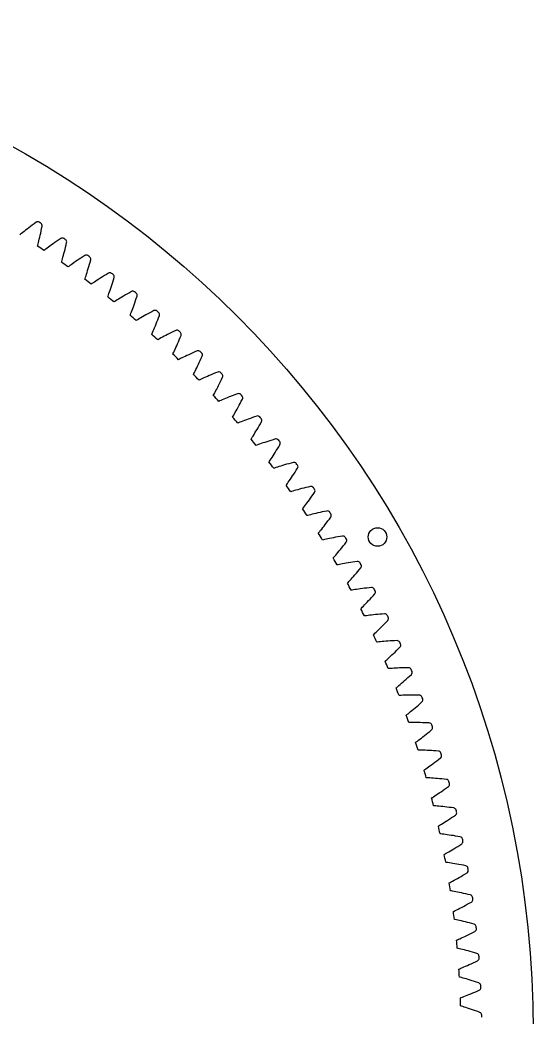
# Model space of a CAD drawing. Header units: millimetres. Extents: x -109 to 109, y -109 to 109.
# Drawn here: x 53.5 to 108.8, y 1.5 to 108.8 of the extents above; entities that cross this region are included whole.
import ezdxf

# ---------------------------------------------------------------- set-up
doc = ezdxf.new("R2010")
doc.units = ezdxf.units.MM

msp = doc.modelspace()

# ---------------------------------------------------------------- linework, layer by layer
at = {"layer": 'fixed_ring'}
for p, q in [((55.269786, 86.987905), (55.062091, 86.835211)), ((53.846938, 85.898527), (53.718909, 85.79468)), ((53.989498, 86.012923), (53.846938, 85.898527)), ((54.144234, 86.135655), (53.989498, 86.012923)), ((54.309683, 86.265282), (54.144234, 86.135655)), ((54.484842, 86.400768), (54.309683, 86.265282)), ((54.66898, 86.54132), (54.484842, 86.400768)), ((54.861541, 86.686307), (54.66898, 86.54132)), ((55.062091, 86.835211), (54.861541, 86.686307)), ((55.719593, 85.609681), (55.770318, 85.835709)), ((55.770318, 85.835709), (55.821551, 86.071244)), ((55.821551, 86.071244), (55.873003, 86.315672)), ((55.873003, 86.315672), (55.924912, 86.568176)), ((53.609929, 85.705432), (53.53571, 85.644193)), ((53.718909, 85.79468), (53.609929, 85.705432)), ((55.489113, 84.660538), (55.529944, 84.820251)), ((55.529944, 84.820251), (55.574284, 84.997574)), ((55.574284, 84.997574), (55.621109, 85.189444)), ((55.621109, 85.189444), (55.669719, 85.393928)), ((55.669719, 85.393928), (55.719593, 85.609681)), ((57.308096, 84.81674), (57.119717, 84.681925)), ((57.505031, 84.955729), (57.308096, 84.81674)), ((57.710071, 85.098387), (57.505031, 84.955729)), ((57.922371, 85.244612), (57.710071, 85.098387)), ((58.5046, 84.554122), (58.56426, 84.804908)), ((55.428972, 84.431209), (55.453584, 84.524231)), ((55.453584, 84.524231), (55.489113, 84.660538)), ((56.223807, 84.013863), (56.147737, 83.954938)), ((56.335484, 84.099712), (56.223807, 84.013863)), ((56.46665, 84.199568), (56.335484, 84.099712)), ((56.612664, 84.309519), (56.46665, 84.199568)), ((56.771107, 84.427428), (56.612664, 84.309519)), ((56.940469, 84.551898), (56.771107, 84.427428)), ((57.119717, 84.681925), (56.940469, 84.551898)), ((58.273027, 83.639075), (58.329522, 83.85319)), ((58.329522, 83.85319), (58.387183, 84.077549)), ((58.387183, 84.077549), (58.445645, 84.311394)), ((58.445645, 84.311394), (58.5046, 84.554122)), ((58.002747, 82.684227), (58.030212, 82.776446)), ((58.030212, 82.776446), (58.069922, 82.911594)), ((58.069922, 82.911594), (58.115652, 83.069975)), ((58.115652, 83.069975), (58.165432, 83.245848)), ((58.165432, 83.245848), (58.218142, 83.436185)), ((58.218142, 83.436185), (58.273027, 83.639075)), ((59.344129, 82.639116), (59.182131, 82.526142)), ((59.517244, 82.758312), (59.344129, 82.639116)), ((59.700412, 82.882757), (59.517244, 82.758312)), ((59.892853, 83.011707), (59.700412, 82.882757)), ((60.093975, 83.144566), (59.892853, 83.011707)), ((60.30331, 83.280841), (60.093975, 83.144566)), ((60.520012, 83.420459), (60.30331, 83.280841)), ((61.0143, 82.47157), (61.080702, 82.712367)), ((61.080702, 82.712367), (61.148056, 82.961197)), ((58.784353, 82.242601), (58.706504, 82.186047)), ((58.89862, 82.324971), (58.784353, 82.242601)), ((59.0328, 82.42074), (58.89862, 82.324971)), ((59.182131, 82.526142), (59.0328, 82.42074)), ((60.701406, 81.415159), (60.759953, 81.603782)), ((60.759953, 81.603782), (60.82106, 81.804886)), ((60.82106, 81.804886), (60.884121, 82.017159)), ((60.884121, 82.017159), (60.948664, 82.239636)), ((60.948664, 82.239636), (61.0143, 82.47157)), ((60.521503, 80.858813), (60.551795, 80.950143)), ((60.551795, 80.950143), (60.595648, 81.084004)), ((60.595648, 81.084004), (60.646233, 81.240902)), ((60.646233, 81.240902), (60.701406, 81.415159)), ((61.405888, 80.472139), (61.289138, 80.393328)), ((61.542953, 80.563731), (61.405888, 80.472139)), ((61.695459, 80.664484), (61.542953, 80.563731)), ((61.86086, 80.772416), (61.695459, 80.664484)), ((62.037564, 80.886224), (61.86086, 80.772416)), ((62.224476, 81.00497), (62.037564, 80.886224)), ((62.420797, 81.127933), (62.224476, 81.00497)), ((62.625915, 81.254534), (62.420797, 81.127933)), ((62.839348, 81.384299), (62.625915, 81.254534)), ((63.060247, 81.517177), (62.839348, 81.384299)), ((63.452332, 80.323714), (63.525079, 80.553516)), ((63.525079, 80.553516), (63.598864, 80.792154)), ((63.598864, 80.792154), (63.67385, 81.038792)), ((61.289138, 80.393328), (61.209585, 80.339198)), ((63.119288, 79.334766), (63.179801, 79.507242)), ((63.179801, 79.507242), (63.244129, 79.693973)), ((63.244129, 79.693973), (63.3114, 79.893099)), ((63.3114, 79.893099), (63.380968, 80.10333)), ((63.380968, 80.10333), (63.452332, 80.323714)), ((65.315779, 79.410558), (65.098451, 79.287428)), ((65.540665, 79.536571), (65.315779, 79.410558)), ((62.98285, 78.9567), (63.015941, 79.047054)), ((63.015941, 79.047054), (63.063895, 79.179501)), ((63.063895, 79.179501), (63.119288, 79.334766)), ((63.735787, 78.467796), (63.654605, 78.416142)), ((63.854909, 78.542975), (63.735787, 78.467796)), ((63.994729, 78.630302), (63.854909, 78.542975)), ((64.150266, 78.726311), (63.994729, 78.630302)), ((64.318912, 78.829098), (64.150266, 78.726311)), ((64.499036, 78.937411), (64.318912, 78.829098)), ((64.689517, 79.050345), (64.499036, 78.937411)), ((64.889532, 79.167203), (64.689517, 79.050345)), ((65.098451, 79.287428), (64.889532, 79.167203)), ((65.817695, 78.113518), (65.895811, 78.331599)), ((65.895811, 78.331599), (65.9756, 78.559053)), ((65.9756, 78.559053), (66.0567, 78.795305)), ((66.0567, 78.795305), (66.139245, 79.039517)), ((65.472323, 77.199892), (65.532471, 77.353377)), ((65.532471, 77.353377), (65.598266, 77.523907)), ((65.598266, 77.523907), (65.668314, 77.708569)), ((65.668314, 77.708569), (65.741685, 77.905529)), ((65.741685, 77.905529), (65.817695, 78.113518)), ((67.509237, 77.245113), (67.296714, 77.131379)), ((67.730253, 77.361492), (67.509237, 77.245113)), ((67.958913, 77.48052), (67.730253, 77.361492)), ((65.384455, 76.979692), (65.420313, 77.068984)), ((65.420313, 77.068984), (65.472323, 77.199892)), ((66.121979, 76.467833), (66.039244, 76.418703)), ((66.243359, 76.539308), (66.121979, 76.467833)), ((66.385802, 76.622288), (66.243359, 76.539308)), ((66.544222, 76.713462), (66.385802, 76.622288)), ((66.715953, 76.811007), (66.544222, 76.713462)), ((66.899328, 76.913721), (66.715953, 76.811007)), ((67.093196, 77.020735), (66.899328, 76.913721)), ((67.296714, 77.131379), (67.093196, 77.020735)), ((68.191989, 76.04961), (68.276784, 76.265183)), ((68.276784, 76.265183), (68.36354, 76.490071)), ((68.36354, 76.490071), (68.451877, 76.723714)), ((68.451877, 76.723714), (68.541903, 76.965268)), ((67.762629, 75.017809), (67.818646, 75.147053)), ((67.818646, 75.147053), (67.883492, 75.298614)), ((67.883492, 75.298614), (67.954507, 75.467037)), ((67.954507, 75.467037), (68.030209, 75.649454)), ((68.030209, 75.649454), (68.10961, 75.844061)), ((68.10961, 75.844061), (68.191989, 76.04961)), ((69.855986, 75.129526), (69.640062, 75.022391)), ((70.080482, 75.239044), (69.855986, 75.129526)), ((70.312699, 75.350974), (70.080482, 75.239044)), ((67.724039, 74.929664), (67.762629, 75.017809)), ((68.44545, 74.395336), (68.361242, 74.348777)), ((68.568974, 74.463039), (68.44545, 74.395336)), ((68.713905, 74.541593), (68.568974, 74.463039)), ((68.875057, 74.627845), (68.713905, 74.541593)), ((69.049711, 74.720055), (68.875057, 74.627845)), ((69.236162, 74.817074), (69.049711, 74.720055)), ((69.433233, 74.918067), (69.236162, 74.817074)), ((69.640062, 75.022391), (69.433233, 74.918067)), ((70.501599, 73.913565), (70.592992, 74.126424)), ((70.592992, 74.126424), (70.686633, 74.348534)), ((70.686633, 74.348534), (70.782122, 74.579346)), ((70.782122, 74.579346), (70.879545, 74.818013)), ((70.040668, 72.895476), (70.100639, 73.022933)), ((70.100639, 73.022933), (70.170121, 73.172425)), ((70.170121, 73.172425), (70.24629, 73.338581)), ((70.24629, 73.338581), (70.327573, 73.51858)), ((70.327573, 73.51858), (70.412929, 73.71065)), ((70.412929, 73.71065), (70.501599, 73.913565)), ((72.364235, 73.045227), (72.136473, 72.942675)), ((72.599789, 73.149953), (72.364235, 73.045227)), ((69.999382, 72.808561), (70.040668, 72.895476)), ((70.703996, 72.25227), (70.618394, 72.208327)), ((70.829547, 72.316137), (70.703996, 72.25227)), ((70.976828, 72.39019), (70.829547, 72.316137)), ((71.14056, 72.471439), (70.976828, 72.39019)), ((71.31797, 72.558227), (71.14056, 72.471439)), ((71.50732, 72.649458), (71.31797, 72.558227)), ((71.707409, 72.744334), (71.50732, 72.649458)), ((71.917352, 72.842239), (71.707409, 72.744334)), ((72.136473, 72.942675), (71.917352, 72.842239)), ((72.744334, 71.707409), (72.842239, 71.917352)), ((72.842239, 71.917352), (72.942675, 72.136473)), ((72.942675, 72.136473), (73.045227, 72.364235)), ((73.045227, 72.364235), (73.149953, 72.599789)), ((72.25227, 70.703996), (72.316137, 70.829547)), ((72.316137, 70.829547), (72.39019, 70.976828)), ((72.39019, 70.976828), (72.471439, 71.14056)), ((72.471439, 71.14056), (72.558227, 71.31797)), ((72.558227, 71.31797), (72.649458, 71.50732)), ((72.649458, 71.50732), (72.744334, 71.707409)), ((74.818013, 70.879545), (74.579346, 70.782122)), ((72.208327, 70.618394), (72.25227, 70.703996)), ((72.895476, 70.040668), (72.808561, 69.999382)), ((73.022933, 70.100639), (72.895476, 70.040668)), ((73.172425, 70.170121), (73.022933, 70.100639)), ((73.338581, 70.24629), (73.172425, 70.170121)), ((73.51858, 70.327573), (73.338581, 70.24629)), ((73.71065, 70.412929), (73.51858, 70.327573)), ((73.913565, 70.501599), (73.71065, 70.412929)), ((74.126424, 70.592992), (73.913565, 70.501599)), ((74.348534, 70.686633), (74.126424, 70.592992)), ((74.579346, 70.782122), (74.348534, 70.686633)), ((75.022391, 69.640062), (75.129526, 69.855986)), ((75.129526, 69.855986), (75.239044, 70.080482)), ((75.239044, 70.080482), (75.350974, 70.312699)), ((74.463039, 68.568974), (74.541593, 68.713905)), ((74.541593, 68.713905), (74.627845, 68.875057)), ((74.627845, 68.875057), (74.720055, 69.049711)), ((74.720055, 69.049711), (74.817074, 69.236162)), ((74.817074, 69.236162), (74.918067, 69.433233)), ((74.918067, 69.433233), (75.022391, 69.640062)), ((74.348777, 68.361242), (74.395336, 68.44545)), ((74.395336, 68.44545), (74.463039, 68.568974)), ((75.017809, 67.762629), (74.929664, 67.724039)), ((75.147053, 67.818646), (75.017809, 67.762629)), ((75.298614, 67.883492), (75.147053, 67.818646)), ((75.467037, 67.954507), (75.298614, 67.883492)), ((75.649454, 68.030209), (75.467037, 67.954507)), ((75.844061, 68.10961), (75.649454, 68.030209)), ((76.04961, 68.191989), (75.844061, 68.10961)), ((76.265183, 68.276784), (76.04961, 68.191989)), ((76.490071, 68.36354), (76.265183, 68.276784)), ((76.723714, 68.451877), (76.490071, 68.36354)), ((76.965268, 68.541903), (76.723714, 68.451877)), ((77.245113, 67.509237), (77.361492, 67.730253)), ((77.361492, 67.730253), (77.48052, 67.958913)), ((76.622288, 66.385802), (76.713462, 66.544222)), ((76.713462, 66.544222), (76.811007, 66.715953)), ((76.811007, 66.715953), (76.913721, 66.899328)), ((76.913721, 66.899328), (77.020735, 67.093196)), ((77.020735, 67.093196), (77.131379, 67.296714)), ((77.131379, 67.296714), (77.245113, 67.509237)), ((76.418703, 66.039244), (76.467833, 66.121979)), ((76.467833, 66.121979), (76.539308, 66.243359)), ((76.539308, 66.243359), (76.622288, 66.385802)), ((77.199892, 65.472323), (77.068984, 65.420313)), ((77.353377, 65.532471), (77.199892, 65.472323)), ((77.523907, 65.598266), (77.353377, 65.532471)), ((77.708569, 65.668314), (77.523907, 65.598266)), ((77.905529, 65.741685), (77.708569, 65.668314)), ((78.113518, 65.817695), (77.905529, 65.741685)), ((78.331599, 65.895811), (78.113518, 65.817695)), ((78.559053, 65.9756), (78.331599, 65.895811)), ((78.795305, 66.0567), (78.559053, 65.9756)), ((79.039517, 66.139245), (78.795305, 66.0567)), ((79.410558, 65.315779), (79.536571, 65.540665)), ((77.068984, 65.420313), (76.979692, 65.384455)), ((78.829098, 64.318912), (78.937411, 64.499036)), ((78.937411, 64.499036), (79.050345, 64.689517)), ((79.050345, 64.689517), (79.167203, 64.889532)), ((79.167203, 64.889532), (79.287428, 65.098451)), ((79.287428, 65.098451), (79.410558, 65.315779)), ((78.416142, 63.654605), (78.467796, 63.735787)), ((78.467796, 63.735787), (78.542975, 63.854909)), ((78.542975, 63.854909), (78.630302, 63.994729)), ((78.630302, 63.994729), (78.726311, 64.150266)), ((78.726311, 64.150266), (78.829098, 64.318912)), ((79.893099, 63.3114), (79.693973, 63.244129)), ((80.10333, 63.380968), (79.893099, 63.3114)), ((80.323714, 63.452332), (80.10333, 63.380968)), ((80.553516, 63.525079), (80.323714, 63.452332)), ((80.792154, 63.598864), (80.553516, 63.525079)), ((81.038792, 63.67385), (80.792154, 63.598864)), ((79.047054, 63.015941), (78.9567, 62.98285)), ((79.179501, 63.063895), (79.047054, 63.015941)), ((79.334766, 63.119288), (79.179501, 63.063895)), ((79.507242, 63.179801), (79.334766, 63.119288)), ((79.693973, 63.244129), (79.507242, 63.179801)), ((80.886224, 62.037564), (81.00497, 62.224476)), ((81.00497, 62.224476), (81.127933, 62.420797)), ((81.127933, 62.420797), (81.254534, 62.625915)), ((81.254534, 62.625915), (81.384299, 62.839348)), ((81.384299, 62.839348), (81.517177, 63.060247)), ((80.339198, 61.209585), (80.393328, 61.289138)), ((80.393328, 61.289138), (80.472139, 61.405888)), ((80.472139, 61.405888), (80.563731, 61.542953)), ((80.563731, 61.542953), (80.664484, 61.695459)), ((80.664484, 61.695459), (80.772416, 61.86086)), ((80.772416, 61.86086), (80.886224, 62.037564)), ((80.950143, 60.551795), (80.858813, 60.521503)), ((81.084004, 60.595648), (80.950143, 60.551795)), ((81.240902, 60.646233), (81.084004, 60.595648)), ((81.415159, 60.701406), (81.240902, 60.646233)), ((81.603782, 60.759953), (81.415159, 60.701406)), ((81.804886, 60.82106), (81.603782, 60.759953)), ((82.017159, 60.884121), (81.804886, 60.82106)), ((82.239636, 60.948664), (82.017159, 60.884121)), ((82.47157, 61.0143), (82.239636, 60.948664)), ((82.712367, 61.080702), (82.47157, 61.0143)), ((82.961197, 61.148056), (82.712367, 61.080702)), ((83.011707, 59.892853), (83.144566, 60.093975)), ((83.144566, 60.093975), (83.280841, 60.30331)), ((83.280841, 60.30331), (83.420459, 60.520012)), ((82.324971, 58.89862), (82.42074, 59.0328)), ((82.42074, 59.0328), (82.526142, 59.182131)), ((82.526142, 59.182131), (82.639116, 59.344129)), ((82.639116, 59.344129), (82.758312, 59.517244)), ((82.758312, 59.517244), (82.882757, 59.700412)), ((82.882757, 59.700412), (83.011707, 59.892853)), ((82.186047, 58.706504), (82.242601, 58.784353)), ((82.242601, 58.784353), (82.324971, 58.89862)), ((82.776446, 58.030212), (82.684227, 58.002747)), ((82.911594, 58.069922), (82.776446, 58.030212)), ((83.069975, 58.115652), (82.911594, 58.069922)), ((83.245848, 58.165432), (83.069975, 58.115652)), ((83.436185, 58.218142), (83.245848, 58.165432)), ((83.639075, 58.273027), (83.436185, 58.218142)), ((83.85319, 58.329522), (83.639075, 58.273027)), ((84.077549, 58.387183), (83.85319, 58.329522)), ((84.311394, 58.445645), (84.077549, 58.387183)), ((84.554122, 58.5046), (84.311394, 58.445645)), ((84.804908, 58.56426), (84.554122, 58.5046)), ((84.427428, 56.771107), (84.551898, 56.940469)), ((84.551898, 56.940469), (84.681925, 57.119717)), ((84.681925, 57.119717), (84.81674, 57.308096)), ((84.81674, 57.308096), (84.955729, 57.505031)), ((84.955729, 57.505031), (85.098387, 57.710071)), ((85.098387, 57.710071), (85.244612, 57.922371)), ((83.954938, 56.147737), (84.013863, 56.223807)), ((84.013863, 56.223807), (84.099712, 56.335484)), ((84.099712, 56.335484), (84.199568, 56.46665)), ((84.199568, 56.46665), (84.309519, 56.612664)), ((84.309519, 56.612664), (84.427428, 56.771107)), ((86.071244, 55.821551), (85.835709, 55.770318)), ((86.315672, 55.873003), (86.071244, 55.821551)), ((86.568176, 55.924912), (86.315672, 55.873003)), ((84.524231, 55.453584), (84.431209, 55.428972)), ((84.660538, 55.489113), (84.524231, 55.453584)), ((84.820251, 55.529944), (84.660538, 55.489113)), ((84.997574, 55.574284), (84.820251, 55.529944)), ((85.189444, 55.621109), (84.997574, 55.574284)), ((85.393928, 55.669719), (85.189444, 55.621109)), ((85.609681, 55.719593), (85.393928, 55.669719)), ((85.835709, 55.770318), (85.609681, 55.719593)), ((86.54132, 54.66898), (86.686307, 54.861541)), ((86.686307, 54.861541), (86.835211, 55.062091)), ((86.835211, 55.062091), (86.987905, 55.269786)), ((85.705432, 53.609929), (85.79468, 53.718909)), ((85.79468, 53.718909), (85.898527, 53.846938)), ((85.898527, 53.846938), (86.012923, 53.989498)), ((86.012923, 53.989498), (86.135655, 54.144234)), ((86.135655, 54.144234), (86.265282, 54.309683)), ((86.265282, 54.309683), (86.400768, 54.484842)), ((86.400768, 54.484842), (86.54132, 54.66898)), ((85.644193, 53.53571), (85.705432, 53.609929)), ((86.191839, 52.824355), (86.098104, 52.802619)), ((86.329175, 52.85567), (86.191839, 52.824355)), ((86.490071, 52.891563), (86.329175, 52.85567)), ((86.668675, 52.930421), (86.490071, 52.891563)), ((86.861896, 52.971315), (86.668675, 52.930421)), ((87.06778, 53.013605), (86.861896, 52.971315)), ((87.284966, 53.056812), (87.06778, 53.013605)), ((87.512449, 53.100551), (87.284966, 53.056812)), ((87.74945, 53.144507), (87.512449, 53.100551)), ((87.995346, 53.188408), (87.74945, 53.144507)), ((88.24933, 53.232516), (87.995346, 53.188408)), ((87.762177, 51.466002), (87.896838, 51.627381)), ((87.896838, 51.627381), (88.037653, 51.798284)), ((88.037653, 51.798284), (88.183809, 51.978006)), ((88.183809, 51.978006), (88.334658, 52.166012)), ((88.334658, 52.166012), (88.489667, 52.36188)), ((88.489667, 52.36188), (88.648685, 52.564775)), ((87.252209, 50.872901), (87.315705, 50.945199)), ((87.315705, 50.945199), (87.408266, 51.051379)), ((87.408266, 51.051379), (87.516007, 51.17615)), ((87.516007, 51.17615), (87.634738, 51.315118)), ((87.634738, 51.315118), (87.762177, 51.466002)), ((89.591552, 50.45336), (89.34442, 50.417052)), ((89.846773, 50.489625), (89.591552, 50.45336)), ((87.777689, 50.145019), (87.683329, 50.126179)), ((87.915924, 50.172089), (87.777689, 50.145019)), ((88.077849, 50.20301), (87.915924, 50.172089)), ((88.257565, 50.23635), (88.077849, 50.20301)), ((88.451954, 50.271274), (88.257565, 50.23635)), ((88.659042, 50.307204), (88.451954, 50.271274)), ((88.877457, 50.343702), (88.659042, 50.307204)), ((89.106179, 50.380416), (88.877457, 50.343702)), ((89.34442, 50.417052), (89.106179, 50.380416)), ((89.742651, 49.237729), (89.899218, 49.420999)), ((89.899218, 49.420999), (90.060186, 49.612002)), ((90.060186, 49.612002), (90.225376, 49.809904)), ((88.843153, 48.232144), (88.93894, 48.335424)), ((88.93894, 48.335424), (89.050472, 48.456817)), ((89.050472, 48.456817), (89.173427, 48.592064)), ((89.173427, 48.592064), (89.305452, 48.738951)), ((89.305452, 48.738951), (89.445019, 48.896107)), ((89.445019, 48.896107), (89.59103, 49.062592)), ((89.59103, 49.062592), (89.742651, 49.237729)), ((88.777461, 48.161836), (88.843153, 48.232144)), ((89.280276, 47.418117), (89.185381, 47.402192)), ((89.41928, 47.440918), (89.280276, 47.418117)), ((89.58208, 47.466838), (89.41928, 47.440918)), ((89.762738, 47.494627), (89.58208, 47.466838)), ((89.95811, 47.523548), (89.762738, 47.494627)), ((90.166206, 47.553084), (89.95811, 47.523548)), ((90.385641, 47.582839), (90.166206, 47.553084)), ((90.615385, 47.612491), (90.385641, 47.582839)), ((90.854642, 47.641774), (90.615385, 47.612491)), ((91.102775, 47.670454), (90.854642, 47.641774)), ((91.358992, 47.698842), (91.102775, 47.670454)), ((90.908355, 46.118451), (91.059424, 46.280362)), ((91.059424, 46.280362), (91.216367, 46.450746)), ((91.216367, 46.450746), (91.378503, 46.629108)), ((91.378503, 46.629108), (91.545276, 46.815063)), ((91.545276, 46.815063), (91.716482, 47.007784)), ((90.218502, 45.405086), (90.286328, 45.473339)), ((90.286328, 45.473339), (90.38525, 45.57362)), ((90.38525, 45.57362), (90.500468, 45.691521)), ((90.500468, 45.691521), (90.627529, 45.822917)), ((90.627529, 45.822917), (90.764015, 45.965669)), ((90.764015, 45.965669), (90.908355, 46.118451)), ((90.698176, 44.646236), (90.602835, 44.633241)), ((90.837816, 44.664745), (90.698176, 44.646236)), ((91.001337, 44.68564), (90.837816, 44.664745)), ((91.182765, 44.707853), (91.001337, 44.68564)), ((91.378935, 44.730744), (91.182765, 44.707853)), ((91.587842, 44.753857), (91.378935, 44.730744)), ((91.808089, 44.77684), (91.587842, 44.753857)), ((92.038637, 44.799404), (91.808089, 44.77684)), ((92.278683, 44.821304), (92.038637, 44.799404)), ((92.527581, 44.842329), (92.278683, 44.821304)), ((92.784551, 44.862814), (92.527581, 44.842329)), ((92.943531, 43.973717), (93.120591, 44.161075)), ((91.864618, 42.882883), (91.995666, 43.010304)), ((91.995666, 43.010304), (92.136483, 43.148785)), ((92.136483, 43.148785), (92.285459, 43.29705)), ((92.285459, 43.29705), (92.441443, 43.454232)), ((92.441443, 43.454232), (92.603558, 43.619702)), ((92.603558, 43.619702), (92.77111, 43.792987)), ((92.77111, 43.792987), (92.943531, 43.973717)), ((91.573966, 42.605268), (91.643861, 42.671399)), ((91.643861, 42.671399), (91.745825, 42.768586)), ((91.745825, 42.768586), (91.864618, 42.882883)), ((92.170187, 41.846206), (92.030043, 41.832006)), ((92.334274, 41.862055), (92.170187, 41.846206)), ((92.5163, 41.87867), (92.334274, 41.862055)), ((92.713081, 41.895509), (92.5163, 41.87867)), ((92.922602, 41.912178), (92.713081, 41.895509)), ((93.143452, 41.928368), (92.922602, 41.912178)), ((93.374586, 41.943821), (93.143452, 41.928368)), ((93.615191, 41.958319), (93.374586, 41.943821)), ((93.864619, 41.971669), (93.615191, 41.958319)), ((94.122098, 41.984231), (93.864619, 41.971669)), ((92.030043, 41.832006), (91.934348, 41.821953)), ((93.902909, 40.747282), (94.075718, 40.915325)), ((94.075718, 40.915325), (94.253623, 41.09066)), ((94.253623, 41.09066), (94.436368, 41.272476)), ((92.842566, 39.765035), (92.914464, 39.828983)), ((92.914464, 39.828983), (93.019373, 39.922983)), ((93.019373, 39.922983), (93.14163, 40.033568)), ((93.14163, 40.033568), (93.276539, 40.156893)), ((93.276539, 40.156893), (93.421554, 40.290972)), ((93.421554, 40.290972), (93.575025, 40.434579)), ((93.575025, 40.434579), (93.735775, 40.586883)), ((93.735775, 40.586883), (93.902909, 40.747282)), ((93.274614, 38.978095), (93.178654, 38.970994)), ((93.415129, 38.987973), (93.274614, 38.978095)), ((93.579626, 38.998761), (93.415129, 38.987973)), ((93.762077, 39.009763), (93.579626, 38.998761)), ((93.959284, 39.020534), (93.762077, 39.009763)), ((94.169218, 39.030743), (93.959284, 39.020534)), ((94.390462, 39.040124), (94.169218, 39.030743)), ((94.621962, 39.048452), (94.390462, 39.040124)), ((94.862901, 39.055533), (94.621962, 39.048452)), ((95.112621, 39.061196), (94.862901, 39.055533)), ((95.370364, 39.065823), (95.112621, 39.061196)), ((94.77583, 37.533754), (94.941194, 37.681035)), ((94.941194, 37.681035), (95.113188, 37.836211)), ((95.113188, 37.836211), (95.29109, 37.998852)), ((95.29109, 37.998852), (95.474309, 38.168626)), ((95.474309, 38.168626), (95.662567, 38.344728)), ((94.023099, 36.887083), (94.096933, 36.948786)), ((94.096933, 36.948786), (94.204686, 37.039512)), ((94.204686, 37.039512), (94.33029, 37.146279)), ((94.33029, 37.146279), (94.468933, 37.265391)), ((94.468933, 37.265391), (94.618009, 37.39494)), ((94.618009, 37.39494), (94.77583, 37.533754)), ((94.430709, 36.087211), (94.334576, 36.083069)), ((94.571461, 36.092757), (94.430709, 36.087211)), ((94.736212, 36.098474), (94.571461, 36.092757)), ((94.918916, 36.103853), (94.736212, 36.098474)), ((95.116361, 36.108546), (94.918916, 36.103853)), ((95.32651, 36.112285), (95.116361, 36.108546)), ((95.547938, 36.114848), (95.32651, 36.112285)), ((95.779584, 36.116043), (95.547938, 36.114848)), ((96.020626, 36.115702), (95.779584, 36.116043)), ((96.270403, 36.113672), (96.020626, 36.115702)), ((96.528166, 36.110359), (96.270403, 36.113672)), ((95.429473, 34.223754), (95.571718, 34.33854)), ((95.571718, 34.33854), (95.724713, 34.463438)), ((95.724713, 34.463438), (95.886734, 34.597325)), ((95.886734, 34.597325), (96.056555, 34.739444)), ((96.056555, 34.739444), (96.233246, 34.88925)), ((96.233246, 34.88925), (96.416072, 35.046335)), ((96.416072, 35.046335), (96.604433, 35.210386)), ((96.604433, 35.210386), (96.798024, 35.380607)), ((95.114445, 33.974142), (95.190145, 34.033542)), ((95.190145, 34.033542), (95.300641, 34.120906)), ((95.300641, 34.120906), (95.429473, 34.223754)), ((95.49723, 33.162097), (95.401015, 33.160916)), ((95.638086, 33.163305), (95.49723, 33.162097)), ((95.802935, 33.163946), (95.638086, 33.163305)), ((95.985718, 33.163696), (95.802935, 33.163946)), ((96.183214, 33.162306), (95.985718, 33.163696)), ((96.393378, 33.159572), (96.183214, 33.162306)), ((96.61478, 33.155315), (96.393378, 33.159572)), ((96.846354, 33.149376), (96.61478, 33.155315)), ((97.087271, 33.141612), (96.846354, 33.149376)), ((97.336866, 33.131891), (97.087271, 33.141612)), ((97.594405, 33.120642), (97.336866, 33.131891)), ((97.449598, 32.060575), (97.642921, 32.218747)), ((97.642921, 32.218747), (97.841663, 32.382926)), ((96.193063, 31.086014), (96.306197, 31.169934)), ((96.306197, 31.169934), (96.438135, 31.268766)), ((96.438135, 31.268766), (96.583848, 31.379117)), ((96.583848, 31.379117), (96.740616, 31.499244)), ((96.740616, 31.499244), (96.906683, 31.628078)), ((96.906683, 31.628078), (97.0808, 31.7649)), ((97.0808, 31.7649), (97.262021, 31.909194)), ((97.262021, 31.909194), (97.449598, 32.060575)), ((96.11557, 31.028973), (96.193063, 31.086014)), ((96.473166, 30.205526), (96.37696, 30.207309)), ((96.613993, 30.202396), (96.473166, 30.205526)), ((96.778783, 30.19796), (96.613993, 30.202396)), ((96.961471, 30.192081), (96.778783, 30.19796)), ((97.158831, 30.18461), (96.961471, 30.192081)), ((97.368812, 30.175406), (97.158831, 30.18461)), ((97.589977, 30.164332), (97.368812, 30.175406)), ((97.821258, 30.151265), (97.589977, 30.164332)), ((98.061822, 30.136085), (97.821258, 30.151265)), ((98.311, 30.118683), (98.061822, 30.136085)), ((98.56807, 30.099508), (98.311, 30.118683)), ((98.198537, 28.89887), (98.390687, 29.044403)), ((98.390687, 29.044403), (98.588789, 29.196547)), ((98.588789, 29.196547), (98.792493, 29.354528)), ((97.025523, 28.054372), (97.104736, 28.109)), ((97.104736, 28.109), (97.2204, 28.189396)), ((97.2204, 28.189396), (97.35532, 28.284118)), ((97.35532, 28.284118), (97.504362, 28.38993)), ((97.504362, 28.38993), (97.664755, 28.505172)), ((97.664755, 28.505172), (97.834711, 28.628831)), ((97.834711, 28.628831), (98.012959, 28.760226)), ((98.012959, 28.760226), (98.198537, 28.89887)), ((97.357592, 27.220303), (97.261487, 27.225048)), ((97.498255, 27.212838), (97.357592, 27.220303)), ((97.662831, 27.20333), (97.498255, 27.212838)), ((97.845251, 27.191827), (97.662831, 27.20333)), ((98.042287, 27.178283), (97.845251, 27.191827)), ((98.251885, 27.162616), (98.042287, 27.178283)), ((98.472605, 27.144737), (98.251885, 27.162616)), ((98.703374, 27.124553), (98.472605, 27.144737)), ((98.943356, 27.101973), (98.703374, 27.124553)), ((99.191879, 27.076905), (98.943356, 27.101973)), ((99.448238, 27.049823), (99.191879, 27.076905)), ((98.852146, 25.72827), (99.041906, 25.861134)), ((99.041906, 25.861134), (99.238446, 26.000681)), ((99.238446, 26.000681), (99.44114, 26.146652)), ((99.44114, 26.146652), (99.649612, 26.298285)), ((97.843442, 25.05316), (97.924299, 25.105322)), ((97.924299, 25.105322), (98.042385, 25.182118)), ((98.042385, 25.182118), (98.180158, 25.272641)), ((98.180158, 25.272641), (98.332387, 25.373812)), ((98.332387, 25.373812), (98.496253, 25.48406)), ((98.496253, 25.48406), (98.669936, 25.602427)), ((98.669936, 25.602427), (98.852146, 25.72827)), ((98.149668, 24.20926), (98.053754, 24.216963)), ((98.290034, 24.197467), (98.149668, 24.20926)), ((98.45424, 24.182895), (98.290034, 24.197467)), ((98.636219, 24.165781), (98.45424, 24.182895)), ((98.832745, 24.146174), (98.636219, 24.165781)), ((99.04176, 24.124061), (98.832745, 24.146174)), ((99.261825, 24.099393), (99.04176, 24.124061)), ((99.491863, 24.072113), (99.261825, 24.099393)), ((99.731036, 24.042152), (99.491863, 24.072113)), ((99.97867, 24.009443), (99.731036, 24.042152)), ((100.234072, 23.97448), (99.97867, 24.009443)), ((99.234321, 22.438776), (99.411567, 22.551738)), ((99.411567, 22.551738), (99.597566, 22.67191)), ((99.597566, 22.67191), (99.791327, 22.798868)), ((99.791327, 22.798868), (99.992072, 22.932296)), ((99.992072, 22.932296), (100.199165, 23.071956)), ((100.199165, 23.071956), (100.412207, 23.217096)), ((98.56855, 22.028183), (98.650975, 22.077831)), ((98.650975, 22.077831), (98.77137, 22.150954)), ((98.77137, 22.150954), (98.911865, 22.237191)), ((98.911865, 22.237191), (99.067138, 22.333626)), ((99.067138, 22.333626), (99.234321, 22.438776)), ((98.848643, 21.175253), (98.753012, 21.185906)), ((98.98858, 21.159144), (98.848643, 21.175253)), ((99.152258, 21.139522), (98.98858, 21.159144)), ((99.333625, 21.116811), (99.152258, 21.139522)), ((99.529453, 21.091162), (99.333625, 21.116811)), ((99.737689, 21.062622), (99.529453, 21.091162)), ((99.956889, 21.03119), (99.737689, 21.062622)), ((100.185978, 20.996838), (99.956889, 21.03119)), ((100.424115, 20.959527), (100.185978, 20.996838)), ((100.670624, 20.919207), (100.424115, 20.959527)), ((100.924829, 20.876395), (100.670624, 20.919207)), ((99.707918, 19.272256), (99.87826, 19.372207)), ((99.87826, 19.372207), (100.0589, 19.479657)), ((100.0589, 19.479657), (100.248511, 19.594045)), ((100.248511, 19.594045), (100.446091, 19.714975)), ((100.446091, 19.714975), (100.650849, 19.842158)), ((100.650849, 19.842158), (100.862144, 19.975374)), ((100.862144, 19.975374), (101.079555, 20.113885)), ((99.200161, 18.982311), (99.284075, 19.029397)), ((99.284075, 19.029397), (99.406665, 19.098778)), ((99.406665, 19.098778), (99.549749, 19.180648)), ((99.549749, 19.180648), (99.707918, 19.272256)), ((99.453854, 18.121161), (99.358597, 18.134753)), ((99.593229, 18.100749), (99.453854, 18.121161)), ((99.756225, 18.076096), (99.593229, 18.100749)), ((99.936806, 18.047811), (99.756225, 18.076096)), ((100.131752, 18.016144), (99.936806, 18.047811)), ((100.33901, 17.981205), (100.131752, 18.016144)), ((100.557138, 17.943037), (100.33901, 17.981205)), ((100.78506, 17.901647), (100.557138, 17.943037)), ((101.021935, 17.857019), (100.78506, 17.901647)), ((101.267086, 17.809128), (101.021935, 17.857019)), ((101.519852, 17.758508), (101.267086, 17.809128)), ((99.947666, 16.028486), (100.093204, 16.10591)), ((100.093204, 16.10591), (100.254118, 16.192604)), ((100.254118, 16.192604), (100.427458, 16.287262)), ((100.427458, 16.287262), (100.611322, 16.389099)), ((100.611322, 16.389099), (100.804365, 16.497593)), ((100.804365, 16.497593), (101.005575, 16.612381)), ((101.005575, 16.612381), (101.214153, 16.733198)), ((101.214153, 16.733198), (101.42945, 16.859844)), ((101.42945, 16.859844), (101.651024, 16.991595)), ((99.737673, 15.918434), (99.822998, 15.962913)), ((99.822998, 15.962913), (99.947666, 16.028486)), ((99.964727, 15.049879), (99.869934, 15.066398)), ((100.103407, 15.025185), (99.964727, 15.049879)), ((100.265567, 14.995524), (100.103407, 15.025185)), ((100.445191, 14.961692), (100.265567, 14.995524)), ((100.639069, 14.924036), (100.445191, 14.961692)), ((100.845153, 14.882731), (100.639069, 14.924036)), ((101.062003, 14.837864), (100.845153, 14.882731)), ((101.288542, 14.789474), (101.062003, 14.837864)), ((101.523931, 14.737574), (101.288542, 14.789474)), ((101.76749, 14.682155), (101.523931, 14.737574)), ((102.018577, 14.623775), (101.76749, 14.682155)), ((100.180579, 12.839456), (100.267233, 12.881287)), ((100.267233, 12.881287), (100.393861, 12.94299)), ((100.393861, 12.94299), (100.541714, 13.015895)), ((100.541714, 13.015895), (100.705222, 13.097593)), ((100.705222, 13.097593), (100.881394, 13.186868)), ((100.881394, 13.186868), (101.068307, 13.282994)), ((101.068307, 13.282994), (101.2646, 13.385492)), ((101.2646, 13.385492), (101.469249, 13.49403)), ((101.469249, 13.49403), (101.681448, 13.608366)), ((101.681448, 13.608366), (101.900544, 13.728322)), ((101.900544, 13.728322), (102.12607, 13.853187)), ((100.380778, 11.964321), (100.286538, 11.983752)), ((100.518632, 11.935368), (100.380778, 11.964321)), ((100.679801, 11.900728), (100.518632, 11.935368)), ((100.858298, 11.86138), (100.679801, 11.900728)), ((101.050925, 11.817772), (100.858298, 11.86138)), ((101.255639, 11.77014), (101.050925, 11.817772)), ((101.471004, 11.718616), (101.255639, 11.77014)), ((101.695946, 11.663273), (101.471004, 11.718616)), ((101.929624, 11.604149), (101.695946, 11.663273)), ((102.171362, 11.541256), (101.929624, 11.604149)), ((102.420532, 11.475171), (102.171362, 11.541256)), ((100.528457, 9.7483), (100.616358, 9.787442)), ((100.616358, 9.787442), (100.744826, 9.845216)), ((100.744826, 9.845216), (100.894854, 9.913534)), ((100.894854, 9.913534), (101.060801, 9.990158)), ((101.060801, 9.990158), (101.239638, 10.073965)), ((101.239638, 10.073965), (101.429423, 10.16429)), ((101.429423, 10.16429), (101.628779, 10.260694)), ((101.628779, 10.260694), (101.836674, 10.362878)), ((101.836674, 10.362878), (102.052293, 10.470626)), ((102.052293, 10.470626), (102.274979, 10.583778)), ((102.274979, 10.583778), (102.504243, 10.701638)), ((100.701611, 8.867415), (100.608014, 8.889739)), ((100.838508, 8.834231), (100.701611, 8.867415)), ((100.998535, 8.794643), (100.838508, 8.834231)), ((101.175735, 8.749817), (100.998535, 8.794643)), ((101.366927, 8.700298), (101.175735, 8.749817)), ((101.570077, 8.646384), (101.366927, 8.700298)), ((101.783754, 8.588253), (101.570077, 8.646384)), ((102.006885, 8.526009), (101.783754, 8.588253)), ((102.238632, 8.459716), (102.006885, 8.526009)), ((102.478317, 8.389409), (102.238632, 8.459716)), ((102.725334, 8.315683), (102.478317, 8.389409)), ((102.5524, 7.429194), (102.785185, 7.539938)), ((100.780978, 6.647897), (100.870043, 6.684313)), ((100.870043, 6.684313), (101.000229, 6.738104)), ((101.000229, 6.738104), (101.152289, 6.80177)), ((101.152289, 6.80177), (101.320517, 6.873246)), ((101.320517, 6.873246), (101.501851, 6.951507)), ((101.501851, 6.951507), (101.694327, 7.035944)), ((101.694327, 7.035944), (101.896557, 7.126164)), ((101.896557, 7.126164), (102.1075, 7.221897)), ((102.1075, 7.221897), (102.326336, 7.322953)), ((102.326336, 7.322953), (102.5524, 7.429194)), ((100.926923, 5.762097), (100.834058, 5.787293)), ((101.062733, 5.724713), (100.926923, 5.762097)), ((101.221464, 5.680216), (101.062733, 5.724713)), ((101.397201, 5.629955), (101.221464, 5.680216)), ((101.586777, 5.574571), (101.397201, 5.629955)), ((101.788171, 5.514427), (101.586777, 5.574571)), ((101.999956, 5.449743), (101.788171, 5.514427)), ((102.221064, 5.380657), (101.999956, 5.449743)), ((102.450659, 5.307259), (102.221064, 5.380657)), ((102.688066, 5.229604), (102.450659, 5.307259)), ((102.932696, 5.148306), (102.688066, 5.229604)), ((102.732544, 4.267564), (102.968629, 4.371087)), ((100.937902, 3.541188), (101.028046, 3.574844)), ((101.028046, 3.574844), (101.159827, 3.6246)), ((101.159827, 3.6246), (101.313776, 3.683553)), ((101.313776, 3.683553), (101.484125, 3.749815)), ((101.484125, 3.749815), (101.667782, 3.822455)), ((101.667782, 3.822455), (101.862767, 3.900924)), ((101.862767, 3.900924), (102.067681, 3.984873)), ((102.067681, 3.984873), (102.281471, 4.074065)), ((102.281471, 4.074065), (102.503315, 4.168335)), ((102.503315, 4.168335), (102.732544, 4.267564)), ((101.0565, 2.651314), (100.964454, 2.679357)), ((101.191094, 2.609765), (101.0565, 2.651314)), ((101.34838, 2.560401), (101.191094, 2.609765)), ((101.522485, 2.504752), (101.34838, 2.560401)), ((101.710266, 2.443556), (101.522485, 2.504752)), ((101.909712, 2.377239), (101.710266, 2.443556)), ((102.119404, 2.306064), (101.909712, 2.377239)), ((102.33828, 2.230202), (102.119404, 2.306064)), ((102.565506, 2.149768), (102.33828, 2.230202)), ((102.800409, 2.064839), (102.565506, 2.149768)), ((103.042419, 1.976046), (102.800409, 2.064839))]:
    msp.add_line(p, q, dxfattribs=at)
for centre, radius, start, end in [((55.444854, 86.744283), 0.3, 57.414267, 125.701133), ((0, 0), 103.25, 57.291615, 57.414267), ((55.630419, 86.625395), 0.3, 349.004749, 57.291615), ((58.089853, 84.995715), 0.3, 55.649561, 123.936428), ((0, 0), 103.25, 55.526909, 55.649561), ((58.271669, 84.871168), 0.3, 347.240043, 55.526909), ((0, 0), 101, 56.22602, 56.715157), ((0, 0), 101, 54.461314, 54.950451), ((60.67975, 83.166523), 0.3, 53.884856, 122.171722), ((0, 0), 103.25, 53.762203, 53.884856), ((60.857644, 83.036436), 0.3, 345.475337, 53.762203), ((63.212088, 81.258442), 0.3, 52.12015, 120.407016), ((0, 0), 101, 52.696608, 53.185745), ((0, 0), 103.25, 51.997497, 52.12015), ((63.385892, 81.122938), 0.3, 343.710631, 51.997497), ((65.684467, 79.273283), 0.3, 50.355444, 118.64231), ((0, 0), 103.25, 50.232791, 50.355444), ((0, 0), 101, 50.931902, 51.421039), ((65.854015, 79.132491), 0.3, 341.945925, 50.232791), ((68.094539, 77.212928), 0.3, 48.590738, 116.877604), ((0, 0), 103.25, 48.468086, 48.590738), ((68.259672, 77.066982), 0.3, 340.181219, 48.468086), ((0, 0), 101, 49.167196, 49.656333), ((70.44002, 75.079332), 0.3, 46.826032, 115.112898), ((0, 0), 103.25, 46.70338, 46.826032), ((70.60058, 74.92837), 0.3, 338.416514, 46.70338), ((0, 0), 101, 47.40249, 47.891627), ((72.718684, 72.874519), 0.3, 45.061326, 113.348192), ((0, 0), 103.25, 44.938674, 45.061326), ((0, 0), 101, 45.637784, 46.126921), ((72.874519, 72.718684), 0.3, 336.651808, 44.938674), ((74.92837, 70.60058), 0.3, 43.29662, 111.583486), ((0, 0), 103.25, 43.173968, 43.29662), ((0, 0), 101, 43.873079, 44.362216), ((75.079332, 70.44002), 0.3, 334.887102, 43.173968), ((0, 0), 101, 42.108373, 42.59751), ((77.066982, 68.259672), 0.3, 41.531914, 109.818781), ((0, 0), 103.25, 41.409262, 41.531914), ((77.212928, 68.094539), 0.3, 333.122396, 41.409262), ((0, 0), 101, 40.343667, 40.832804), ((79.132491, 65.854015), 0.3, 39.767209, 108.054075), ((0, 0), 103.25, 39.644556, 39.767209), ((79.273283, 65.684467), 0.3, 331.35769, 39.644556), ((0, 0), 101, 38.578961, 39.068098), ((81.122938, 63.385892), 0.3, 38.002503, 106.289369), ((0, 0), 103.25, 37.87985, 38.002503), ((81.258442, 63.212088), 0.3, 329.592984, 37.87985), ((0, 0), 101, 36.814255, 37.303392), ((83.036436, 60.857644), 0.3, 36.237797, 104.524663), ((0, 0), 103.25, 36.115144, 36.237797), ((83.166523, 60.67975), 0.3, 327.828278, 36.115144), ((0, 0), 101, 35.049549, 35.538686), ((84.871168, 58.271669), 0.3, 34.473091, 102.759957), ((0, 0), 103.25, 34.350439, 34.473091), ((84.995715, 58.089853), 0.3, 326.063572, 34.350439), ((0, 0), 101, 33.284843, 33.77398), ((86.625395, 55.630419), 0.3, 32.708385, 100.995251), ((0, 0), 103.25, 32.585733, 32.708385), ((86.744283, 55.444854), 0.3, 324.298867, 32.585733), ((0, 0), 101, 31.520137, 32.009274), ((88.297452, 52.9364), 0.3, 30.943679, 99.230545), ((0, 0), 103.25, 30.821027, 30.943679), ((88.41057, 52.747262), 0.3, 322.534161, 30.821027), ((0, 0), 101, 29.755431, 30.244569), ((89.885754, 50.192168), 0.3, 29.178973, 97.465839), ((0, 0), 103.25, 29.056321, 29.178973), ((89.992993, 49.999636), 0.3, 320.769455, 29.056321), ((0, 0), 101, 27.990726, 28.479863), ((91.388793, 47.400326), 0.3, 27.414267, 95.701133), ((0, 0), 103.25, 27.291615, 27.414267), ((91.490053, 47.204583), 0.3, 319.004749, 27.291615), ((0, 0), 101, 26.22602, 26.715157), ((92.805145, 44.563522), 0.3, 25.649561, 93.936428), ((0, 0), 103.25, 25.526909, 25.649561), ((92.900329, 44.364753), 0.3, 317.240043, 25.526909), ((0, 0), 101, 24.461314, 24.950451), ((94.133466, 41.684446), 0.3, 23.884856, 92.171722), ((0, 0), 103.25, 23.762203, 23.884856), ((94.222484, 41.482841), 0.3, 315.475337, 23.762203), ((0, 0), 101, 22.696608, 23.185745), ((95.372495, 38.765831), 0.3, 22.12015, 90.407016), ((0, 0), 103.25, 21.997497, 22.12015), ((95.455262, 38.561579), 0.3, 313.710631, 21.997497), ((0, 0), 101, 20.931902, 21.421039), ((96.521058, 35.810443), 0.3, 20.355444, 88.64231), ((96.597496, 35.60374), 0.3, 311.945925, 20.232791), ((0, 0), 103.25, 20.232791, 20.355444), ((0, 0), 101, 19.167196, 19.656333), ((97.578065, 32.821088), 0.3, 18.590738, 86.877604), ((97.648101, 32.612128), 0.3, 310.181219, 18.468086), ((0, 0), 103.25, 18.468086, 18.590738), ((0, 0), 101, 17.40249, 17.891627), ((98.542513, 29.800599), 0.3, 16.826032, 85.112898), ((98.606081, 29.589582), 0.3, 308.416514, 16.70338), ((0, 0), 103.25, 16.70338, 16.826032), ((0, 0), 101, 15.637784, 16.126921), ((99.413487, 26.751843), 0.3, 15.061326, 83.348192), ((0, 0), 103.25, 14.938674, 15.061326), ((99.470527, 26.538968), 0.3, 306.651808, 14.938674), ((0, 0), 101, 13.873079, 14.362216), ((100.190162, 23.677711), 0.3, 13.29662, 81.583486), ((0, 0), 103.25, 13.173968, 13.29662), ((100.240619, 23.463181), 0.3, 304.887102, 13.173968), ((0, 0), 101, 12.108373, 12.59751), ((100.8718, 20.581119), 0.3, 11.531914, 79.818781), ((100.915627, 20.365137), 0.3, 303.122396, 11.409262), ((0, 0), 103.25, 11.409262, 11.531914), ((0, 0), 101, 10.343667, 10.832804), ((101.457755, 17.465005), 0.3, 9.767209, 78.054075), ((101.49491, 17.247775), 0.3, 301.35769, 9.644556), ((0, 0), 103.25, 9.644556, 9.767209), ((0, 0), 101, 8.578961, 9.068098), ((101.947472, 14.332324), 0.3, 8.002503, 76.289369), ((101.977919, 14.114053), 0.3, 299.592984, 7.87985), ((0, 0), 103.25, 7.87985, 8.002503), ((0, 0), 101, 6.814255, 7.303392), ((102.340485, 11.186048), 0.3, 6.237797, 74.524663), ((102.364196, 10.966943), 0.3, 297.828278, 6.115144), ((0, 0), 103.25, 6.115144, 6.237797), ((0, 0), 101, 5.049549, 5.538686), ((102.636422, 8.029161), 0.3, 4.473091, 72.759957), ((102.653374, 7.809431), 0.3, 296.063572, 4.350439), ((0, 0), 103.25, 4.350439, 4.473091), ((0, 0), 101, 3.284843, 3.77398), ((102.835002, 4.864659), 0.3, 2.708385, 70.995251), ((102.84518, 4.64451), 0.3, 294.298867, 2.585733), ((0, 0), 103.25, 2.585733, 2.708385), ((0, 0), 101, 1.520137, 2.009274), ((102.936037, 1.695542), 0.3, 0.943679, 69.230545), ((0, 0), 103.25, 0.821027, 0.943679)]:
    msp.add_arc(centre, radius, start, end, dxfattribs=at)
at = {"layer": 'holes'}
msp.add_circle((92.023567, 53.129831), 1, dxfattribs=at)
at = {"layer": 'outer'}
msp.add_circle((0, 0), 108.759662, dxfattribs=at)

doc.saveas('drawing.dxf')
